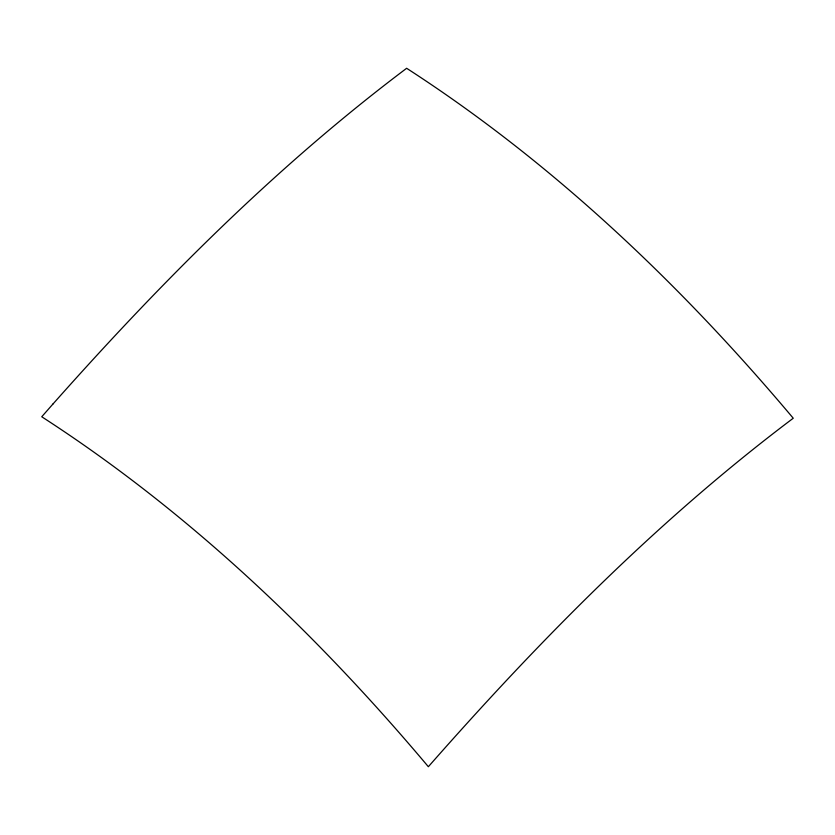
<?xml version="1.0" encoding="UTF-8"?>
<svg xmlns="http://www.w3.org/2000/svg" width="835" height="835" viewBox="0 0 835 835"><rect width="100%" height="100%" fill="white"/><g stroke="black" fill="none" stroke-linecap="round" stroke-linejoin="round"><path stroke-width="1.25" d="M53.002 403.963L41.75 416.769C188.47 511.615 316.183 633.358 428.355 766.718C539.473 640.288 658.481 519.631 793.25 418.231C681.078 284.871 553.354 163.117 406.645 68.282C276.406 166.228 160.925 282.261 53.002 403.963"/></g></svg>
